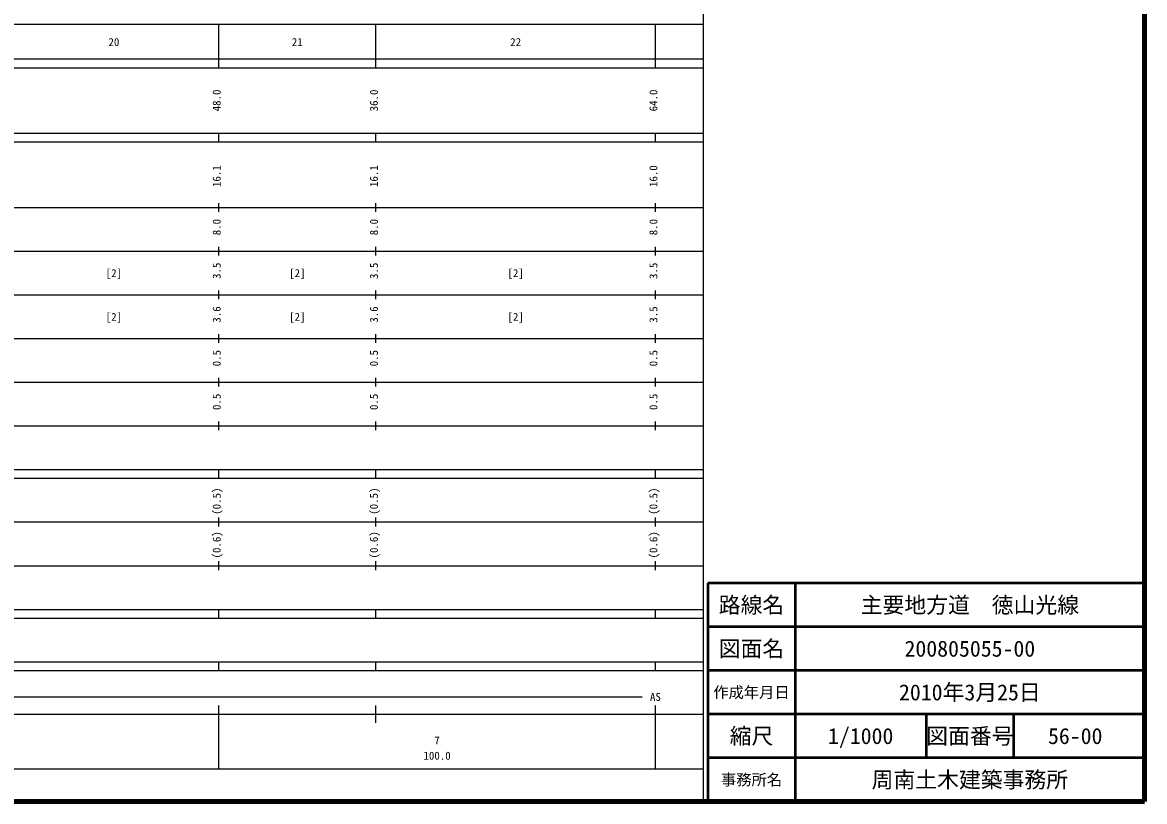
# Model space of a CAD drawing. Units: millimetres on the paper, enlarged 1000 times. Extents: x -21873655 to 680000, y -224376979 to 380000.
# Drawn here: x 423059 to 680000, y 20000 to 198357 of the extents above; entities that cross this region are included whole.
import ezdxf
from ezdxf.enums import TextEntityAlignment as Align

# ---------------------------------------------------------------- set-up
doc = ezdxf.new("R2010")
doc.units = ezdxf.units.MM
doc.header["$LTSCALE"] = 1000
for name, color, linetype, lineweight in [('M-TTL', 2, 'Continuous', 140), ('M-TTL-BAND', 7, 'Continuous', 25), ('M-TTL-FRAM', 2, 'Continuous', 50), ('M-TTL-LINE', 7, 'Continuous', 50)]:
    doc.layers.add(name, color=color, linetype=linetype, lineweight=lineweight)
doc.layers.add('M-TTL-TXT', color=7, linetype='Continuous')
doc.styles.add('ＭＳ ゴシック', font='')
doc.styles.get('ＭＳ ゴシック').set_extended_font_data('MS Gothic')

msp = doc.modelspace()

# ---------------------------------------------------------------- linework, layer by layer
at = {"layer": 'M-TTL'}
for p, q in [((680000, 20000), (680000, 380000)), ((40000, 20000), (680000, 20000))]:
    msp.add_line(p, q, dxfattribs=at)
at = {"layer": 'M-TTL-BAND'}
for p, q in [((579000, 20000), (579000, 370000)), ((68000, 198000), (579000, 198000)), ((468000, 188000), (468000, 198000)), ((504000, 188000), (504000, 198000)), ((568000, 188000), (568000, 198000)), ((40000, 190000), (579000, 190000)), ((40000, 188000), (579000, 188000)), ((40000, 173000), (579000, 173000)), ((468000, 171000), (468000, 173000)), ((504000, 171000), (504000, 173000)), ((568000, 171000), (568000, 173000)), ((40000, 171000), (579000, 171000)), ((468000, 155000), (468000, 157000)), ((504000, 155000), (504000, 157000)), ((568000, 155000), (568000, 157000)), ((40000, 156000), (579000, 156000)), ((468000, 145000), (468000, 147000)), ((504000, 145000), (504000, 147000)), ((568000, 145000), (568000, 147000)), ((46000, 146000), (579000, 146000)), ((468000, 135000), (468000, 137000)), ((504000, 135000), (504000, 137000)), ((568000, 135000), (568000, 137000)), ((52000, 136000), (579000, 136000)), ((46000, 126000), (579000, 126000)), ((468000, 125000), (468000, 127000)), ((504000, 125000), (504000, 127000)), ((568000, 125000), (568000, 127000)), ((52000, 116000), (579000, 116000)), ((468000, 115000), (468000, 117000)), ((504000, 115000), (504000, 117000)), ((568000, 115000), (568000, 117000)), ((46000, 106000), (579000, 106000)), ((468000, 105000), (468000, 107000)), ((504000, 105000), (504000, 107000)), ((568000, 105000), (568000, 107000)), ((40000, 96000), (579000, 96000)), ((468000, 94000), (468000, 96000)), ((504000, 94000), (504000, 96000)), ((568000, 94000), (568000, 96000)), ((40000, 94000), (579000, 94000)), ((468000, 83000), (468000, 85000)), ((504000, 83000), (504000, 85000)), ((568000, 83000), (568000, 85000)), ((49000, 84000), (579000, 84000)), ((468000, 73000), (468000, 75000)), ((504000, 73000), (504000, 75000)), ((568000, 73000), (568000, 75000)), ((40000, 74000), (579000, 74000)), ((40000, 64000), (579000, 64000)), ((40000, 62000), (579000, 62000)), ((468000, 62000), (468000, 64000)), ((504000, 62000), (504000, 64000)), ((568000, 62000), (568000, 64000)), ((40000, 52000), (579000, 52000)), ((468000, 50000), (468000, 52000)), ((504000, 50000), (504000, 52000)), ((568000, 50000), (568000, 52000)), ((40000, 50000), (579000, 50000)), ((71000, 44000), (565000, 44000)), ((468000, 27500), (468000, 42000)), ((504000, 38000), (504000, 42000)), ((568000, 27500), (568000, 42000)), ((40000, 40000), (579000, 40000)), ((68000, 27500), (579000, 27500))]:
    msp.add_line(p, q, dxfattribs=at)
at = {"layer": 'M-TTL-FRAM'}
for p, q in [((680000, 70000), (580000, 70000)), ((580000, 70000), (580000, 20000))]:
    msp.add_line(p, q, dxfattribs=at)
at = {"layer": 'M-TTL-LINE'}
for p, q in [((600000, 70000), (600000, 20000)), ((680000, 60000), (580000, 60000)), ((680000, 50000), (580000, 50000)), ((680000, 40000), (580000, 40000)), ((630000, 40000), (630000, 30000)), ((650000, 40000), (650000, 30000)), ((680000, 30000), (580000, 30000))]:
    msp.add_line(p, q, dxfattribs=at)

# ---------------------------------------------------------------- texts
at = {"layer": 'M-TTL-BAND', "style": 'ＭＳ ゴシック'}
for s, p in [('20', (444000, 192405)), ('21', (486000, 192405)), ('22', (536000, 192405)), ('[2]', (444000, 139500)), ('[2]', (486000, 139500)), ('[2]', (536000, 139500)), ('[2]', (444000, 129500)), ('[2]', (486000, 129500)), ('[2]', (536000, 129500)), ('AS', (568000, 42500)), ('7', (518000, 32523)), ('100.0', (518000, 29033))]:
    msp.add_text(s, height=1833, dxfattribs=at).set_placement(p, align=Align.BOTTOM_CENTER)
for s, p in [('48.0', (469000, 180500)), ('36.0', (505000, 180500)), ('64.0', (569000, 180500)), ('16.1', (469000, 163174)), ('16.1', (505000, 163174)), ('16.0', (569000, 163174)), ('8.0', (469000, 151500)), ('8.0', (505000, 151500)), ('8.0', (569000, 151500)), ('3.5', (469000, 141500)), ('3.5', (505000, 141500)), ('3.5', (569000, 141500)), ('3.6', (469000, 131500)), ('3.6', (505000, 131500)), ('3.5', (569000, 131500)), ('0.5', (469000, 121500)), ('0.5', (505000, 121500)), ('0.5', (569000, 121500)), ('0.5', (469000, 111500)), ('0.5', (505000, 111500)), ('0.5', (569000, 111500)), ('(0.5)', (469000, 88764)), ('(0.5)', (505000, 88764)), ('(0.5)', (569000, 88764)), ('(0.6)', (469000, 78764)), ('(0.6)', (505000, 78764)), ('(0.6)', (569000, 78764))]:
    msp.add_text(s, height=1833, rotation=90, dxfattribs=at).set_placement(p, align=Align.BOTTOM_CENTER)
at = {"layer": 'M-TTL-TXT', "style": 'ＭＳ ゴシック'}
for s, height, p in [('路線名', 3666, (590000, 65000)), ('路線名', 3666, (590000, 65000)), ('主要地方道\u3000徳山光線', 3666, (640000, 65000)), ('図面名', 3666, (590000, 55000)), ('図面名', 3666, (590000, 55000)), ('200805055-00', 3666, (640000, 55000)), ('作成年月日', 2566, (590000, 45000)), ('作成年月日', 2566, (590000, 45000)), ('2010年3月25日', 3666, (640000, 45000)), ('縮尺', 3666, (590000, 35000)), ('縮尺', 3666, (590000, 35000)), ('1/1000', 3666, (615000, 35000)), ('図面番号', 3666, (640000, 35000)), ('図面番号', 3666, (640000, 35000)), ('56-00', 3666, (664125, 35000)), ('事務所名', 2566, (590000, 25000)), ('事務所名', 2566, (590000, 25000)), ('周南土木建築事務所', 3666, (640000, 25000))]:
    msp.add_text(s, height=height, dxfattribs=at).set_placement(p, align=Align.MIDDLE_CENTER)

doc.saveas('drawing.dxf')
